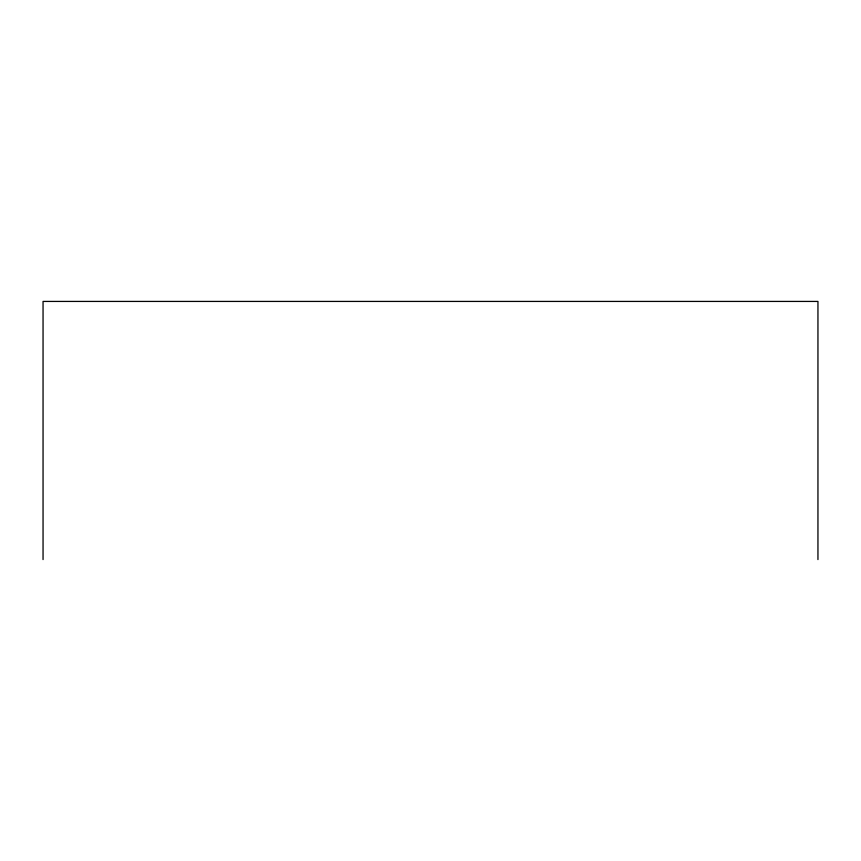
<?xml version="1.0" encoding="UTF-8"?>
<svg xmlns="http://www.w3.org/2000/svg" width="861" height="861" viewBox="0 0 861 861"><rect width="100%" height="100%" fill="white"/><g stroke="black" fill="none" stroke-linecap="round" stroke-linejoin="round"><path stroke-width="1.29" d="M817.95 559.575L817.95 301.425L43.05 301.425L43.05 559.575"/></g></svg>
